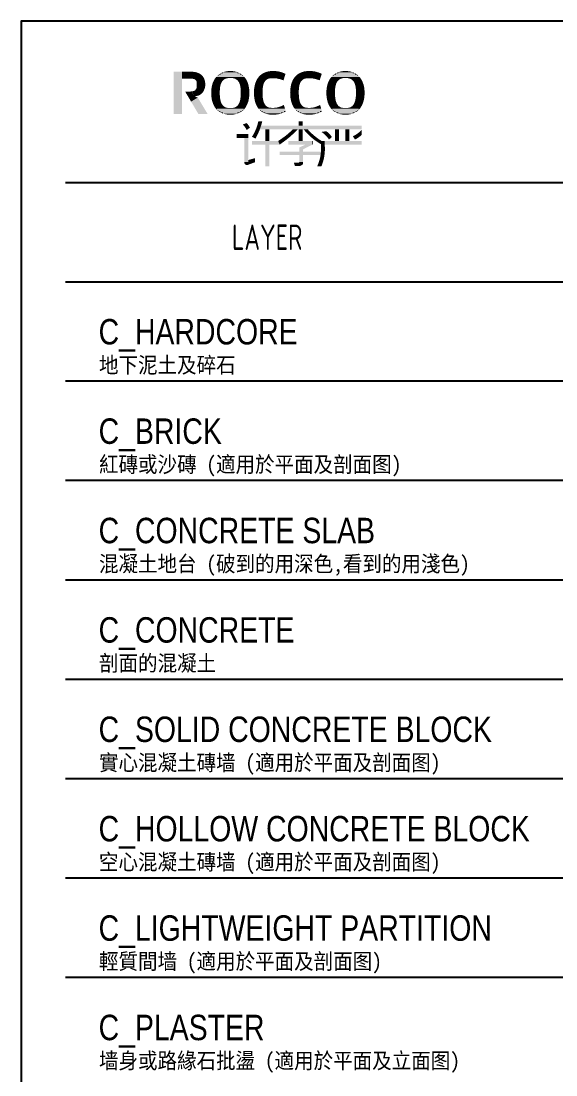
# Model space of a CAD drawing. Header units: millimetres. Extents: x 833576263 to 1668046980, y 817519639 to 1636103653.
# Drawn here: x 833753923 to 833762333, y 818028259 to 818044827 of the extents above; entities that cross this region are included whole.
import ezdxf

# ---------------------------------------------------------------- set-up
doc = ezdxf.new("R2010")
doc.units = ezdxf.units.MM
doc.header["$LTSCALE"] = 100
doc.header["$MEASUREMENT"] = 0
for name, color, linetype in [('C_DWG1002P00L0LGGBP$0$1', 7, 'Continuous'), ('C_DWG1002P00L0LGGBP$0$T-DESB', 4, 'Continuous'), ('C_DWG1002P00L0LGGBP$0$T-TITL', 7, 'Continuous'), ('X-REF', 7, 'Continuous')]:
    doc.layers.add(name, color=color, linetype=linetype)
for name, color, linetype, true_color in [('C_DWG1002P00L0LGGBP$0$C_BRICK', 20, 'Continuous', 0xff3f00), ('C_DWG1002P00L0LGGBP$0$C_CONCRETE', 7, 'Continuous', 0x96e6d2), ('C_DWG1002P00L0LGGBP$0$C_CONCRETE SLAB', 7, 'Continuous', 0xf0faf0), ('C_DWG1002P00L0LGGBP$0$C_HARDCORE', 7, 'Continuous', 0xe6d7b4), ('C_DWG1002P00L0LGGBP$0$C_HOLLOW CONCRETE BLOCK', 7, 'Continuous', 0xbf7fff), ('C_DWG1002P00L0LGGBP$0$C_LIGHTWEIGHT PARTITION', 7, 'Continuous', 0xffbf7f), ('C_DWG1002P00L0LGGBP$0$C_PLASTER', 7, 'Continuous', 0xe6e6be), ('C_DWG1002P00L0LGGBP$0$C_SOLID CONCRETE BLOCK', 7, 'Continuous', 0x7fdfff)]:
    doc.layers.add(name, color=color, linetype=linetype, true_color=true_color)
doc.styles.add('C_DWG1002P00L0LGGBP$0$ARCHITXT', font='ARCHITXT.SHX')
doc.styles.add('C_DWG1002P00L0LGGBP$0$ROMANS', font='arial.ttf', dxfattribs={"width": 0.8})
doc.styles.add('C_DWG1002P00L0LGGBP$0$Title_SimHei', font='', dxfattribs={"width": 0.9})
doc.styles.get('C_DWG1002P00L0LGGBP$0$Title_SimHei').set_extended_font_data('SimHei')

# ---------------------------------------------------------------- blocks, each defined once
blk = doc.blocks.new('C_DWG1002P00L0LGGBP$0$LSR-P-A4')
blk.add_lwpolyline([(0, 0), (210, 0), (210, 297), (0, 297)], close=True)
blk = doc.blocks.new('C_DWG1002P00L0LGGBP$0$A$C65415EF2')
at = {"layer": 'C_DWG1002P00L0LGGBP$0$T-TITL'}
for points in [[(-27.24, 19.81), (-27.24, 19.8), (-26.87, 19.92), (-26.87, 19.8)], [(-26.87, 19.92), (-26.87, 19.8), (-26.49, 19.98), (-26.49, 19.8)], [(-26.49, 19.98), (-26.49, 19.8), (-26.11, 20), (-26.11, 19.8)], [(-25.74, 19.98), (-25.74, 19.8), (-26.11, 20), (-26.11, 19.8)], [(-25.36, 19.92), (-25.36, 19.8), (-25.74, 19.98), (-25.74, 19.8)], [(-24.99, 19.81), (-24.99, 19.8), (-25.36, 19.92), (-25.36, 19.8)], [(-20.51, 19.83), (-20.2, 19.92), (-20.51, 19.05), (-20.2, 19.05)], [(-20.2, 19.92), (-19.89, 19.97), (-20.2, 19.05), (-19.89, 19.05)], [(-19.89, 19.97), (-19.57, 20), (-19.89, 19.05), (-19.57, 19.05)], [(-19.57, 20), (-19.26, 20), (-19.57, 19.05), (-19.26, 19.05)], [(-19.26, 20), (-18.95, 19.98), (-19.26, 19.05), (-18.95, 19.05)], [(-18.95, 19.98), (-18.63, 19.95), (-18.95, 19.05), (-18.63, 19.05)], [(-18.63, 19.95), (-18.32, 19.88), (-18.63, 19.05), (-18.32, 19.05)], [(-18.32, 18.72), (-18.15, 18.66), (-18.32, 19.88), (-18.01, 19.79)], [(-14.82, 19.83), (-14.51, 19.92), (-14.82, 19.05), (-14.51, 19.05)], [(-14.51, 19.92), (-14.19, 19.97), (-14.51, 19.05), (-14.19, 19.05)], [(-14.19, 19.97), (-13.88, 20), (-14.19, 19.05), (-13.88, 19.05)], [(-13.88, 20), (-13.57, 20), (-13.88, 19.05), (-13.57, 19.05)], [(-13.57, 20), (-13.25, 19.98), (-13.57, 19.05), (-13.25, 19.05)], [(-13.25, 19.98), (-12.94, 19.95), (-13.25, 19.05), (-12.94, 19.05)], [(-12.94, 19.95), (-12.63, 19.88), (-12.94, 19.05), (-12.63, 19.05)], [(-12.63, 18.72), (-12.46, 18.66), (-12.63, 19.88), (-12.31, 19.79)], [(-9.13, 19.81), (-9.13, 19.8), (-8.75, 19.92), (-8.75, 19.8)], [(-8.75, 19.92), (-8.75, 19.8), (-8.38, 19.98), (-8.38, 19.8)], [(-8.38, 19.98), (-8.38, 19.8), (-8, 20), (-8, 19.8)], [(-7.63, 19.98), (-7.63, 19.8), (-8, 20), (-8, 19.8)], [(-7.25, 19.92), (-7.25, 19.8), (-7.63, 19.98), (-7.63, 19.8)], [(-6.88, 19.81), (-6.88, 19.8), (-7.25, 19.92), (-7.25, 19.8)], [(-35, 13.26), (-35, 19.88), (-33.7, 13.26), (-33.7, 19.88)], [(-33.7, 19.88), (-33.7, 18.8), (-32.34, 19.88), (-32.34, 18.8)], [(-32.34, 19.88), (-32.08, 19.88), (-32.34, 19.51), (-32.08, 19.51)], [(-32.34, 19.51), (-32.34, 19.14), (-30.82, 19.51), (-30.82, 19.14)], [(-32.34, 19.14), (-32.34, 18.8), (-32.01, 19.14), (-32.01, 18.78)], [(-32.08, 19.88), (-32.01, 19.88), (-32.08, 19.51), (-32.01, 19.51)], [(-32.01, 19.88), (-32.01, 19.51), (-31.68, 19.84), (-31.68, 19.51)], [(-32.01, 18.78), (-32.01, 19.14), (-32, 18.78), (-32, 19.14)], [(-32, 19.14), (-32, 18.78), (-30.43, 19.14), (-30.43, 18.78)], [(-30.21, 18.78), (-30.21, 18.78), (-32, 18.78), (-31.68, 18.78)], [(-32, 18.78), (-31.68, 18.78), (-31.68, 18.69)], [(-31.68, 19.84), (-31.68, 19.51), (-31.35, 19.76), (-31.35, 19.51)], [(-31.68, 18.78), (-31.68, 18.69), (-30.21, 18.78), (-30.18, 18.69)], [(-31.68, 18.69), (-31.35, 18.69), (-31.43, 18.41), (-31.35, 18.41)], [(-31.43, 18.41), (-31.38, 18.04), (-30.1, 18.41), (-30.05, 18.04)], [(-31.35, 19.76), (-31.35, 19.51), (-31.01, 19.62), (-31.01, 19.51)], [(-31.35, 18.69), (-31.35, 18.41), (-30.18, 18.69), (-30.1, 18.41)], [(-31.01, 19.62), (-31.01, 19.51), (-30.82, 19.51)], [(-30.82, 19.51), (-30.68, 19.41), (-30.82, 19.14), (-30.68, 19.14)], [(-30.68, 19.41), (-30.68, 19.14), (-30.43, 19.14)], [(-30.43, 19.14), (-30.35, 19.04), (-30.43, 18.78), (-30.35, 18.78)], [(-30.35, 19.04), (-30.35, 18.78), (-30.21, 18.78)], [(-28.81, 18.28), (-28.88, 18.09), (-27.45, 18.28), (-27.54, 18.09)], [(-28.72, 18.47), (-28.81, 18.28), (-27.3, 18.47), (-27.45, 18.28)], [(-28.62, 18.66), (-28.72, 18.47), (-27.09, 18.66), (-27.3, 18.47)], [(-28.49, 18.86), (-28.62, 18.66), (-27.09, 18.86), (-27.09, 18.66)], [(-28.37, 19.01), (-28.49, 18.86), (-28.37, 18.86)], [(-28.37, 19.01), (-28.35, 19.04), (-28.37, 18.86), (-28.35, 18.86)], [(-28.16, 19.24), (-28.35, 19.04), (-24.06, 19.24), (-23.88, 19.04)], [(-28.35, 19.04), (-28.35, 18.86), (-26.62, 19.04), (-26.62, 18.86)], [(-28.16, 19.24), (-27.99, 19.39), (-27.99, 19.24)], [(-27.99, 19.39), (-27.95, 19.42), (-27.99, 19.24), (-27.95, 19.24)], [(-27.65, 19.62), (-27.62, 19.62), (-27.95, 19.42), (-27.62, 19.42)], [(-27.95, 19.42), (-27.95, 19.24), (-24.28, 19.42), (-24.28, 19.24)], [(-27.65, 19.62), (-27.62, 19.64), (-27.62, 19.62)], [(-27.62, 19.64), (-27.62, 19.62), (-27.26, 19.8), (-27.26, 19.62)], [(-27.62, 19.62), (-27.62, 19.42), (-24.61, 19.62), (-24.61, 19.42)], [(-27.26, 19.8), (-27.24, 19.81), (-27.26, 19.62), (-27.24, 19.62)], [(-27.24, 19.8), (-27.24, 19.62), (-24.99, 19.8), (-24.99, 19.62)], [(-27.09, 18.86), (-26.87, 18.86), (-27.09, 18.66), (-26.87, 18.78)], [(-26.87, 18.86), (-26.87, 18.78), (-26.62, 18.86)], [(-26.62, 19.04), (-26.49, 19.04), (-26.62, 18.86), (-26.49, 18.88)], [(-26.49, 19.04), (-26.49, 18.88), (-26.11, 19.04), (-26.11, 18.9)], [(-25.74, 19.04), (-25.74, 18.88), (-26.11, 19.04), (-26.11, 18.9)], [(-25.61, 19.04), (-25.74, 19.04), (-25.61, 18.86), (-25.74, 18.88)], [(-23.88, 19.04), (-23.88, 18.86), (-25.61, 19.04), (-25.61, 18.86)], [(-25.36, 18.86), (-25.36, 18.78), (-25.61, 18.86)], [(-25.14, 18.86), (-25.36, 18.86), (-25.14, 18.66), (-25.36, 18.78)], [(-23.74, 18.86), (-23.61, 18.66), (-25.14, 18.86), (-25.14, 18.66)], [(-23.61, 18.66), (-23.51, 18.47), (-25.14, 18.66), (-24.93, 18.47)], [(-24.97, 19.8), (-24.99, 19.81), (-24.97, 19.62), (-24.99, 19.62)], [(-24.61, 19.64), (-24.61, 19.62), (-24.97, 19.8), (-24.97, 19.62)], [(-23.51, 18.47), (-23.42, 18.28), (-24.93, 18.47), (-24.78, 18.28)], [(-23.42, 18.28), (-23.35, 18.09), (-24.78, 18.28), (-24.69, 18.09)], [(-24.58, 19.62), (-24.61, 19.64), (-24.61, 19.62)], [(-24.58, 19.62), (-24.61, 19.62), (-24.28, 19.42), (-24.61, 19.42)], [(-24.24, 19.39), (-24.28, 19.42), (-24.24, 19.24), (-24.28, 19.24)], [(-24.07, 19.24), (-24.24, 19.39), (-24.24, 19.24)], [(-23.86, 19.01), (-23.88, 19.04), (-23.86, 18.86), (-23.88, 18.86)], [(-23.86, 19.01), (-23.74, 18.86), (-23.86, 18.86)], [(-20.82, 18.09), (-20.73, 18.28), (-22.17, 18.09), (-22.1, 18.28)], [(-22.1, 18.28), (-22.02, 18.47), (-20.73, 18.28), (-20.59, 18.47)], [(-22.02, 18.47), (-21.92, 18.66), (-20.59, 18.47), (-20.59, 18.66)], [(-21.92, 18.66), (-21.81, 18.86), (-21.76, 18.66), (-21.76, 18.92)], [(-21.76, 18.86), (-21.76, 18.92), (-21.66, 18.86), (-21.66, 19.05)], [(-20.37, 18.66), (-21.76, 18.66), (-20.37, 18.86), (-21.76, 18.86)], [(-21.66, 19.05), (-21.49, 19.24), (-20.82, 19.05), (-20.82, 19.24)], [(-21.66, 19.05), (-21.66, 18.86), (-19.81, 19.05), (-19.81, 18.86)], [(-21.49, 19.24), (-21.27, 19.43), (-20.82, 19.24), (-20.82, 19.43)], [(-21.27, 19.43), (-21.14, 19.53), (-21.14, 19.43)], [(-21.14, 19.53), (-21.14, 19.43), (-20.99, 19.62), (-20.99, 19.43)], [(-20.99, 19.62), (-20.82, 19.71), (-20.99, 19.43), (-20.82, 19.43)], [(-20.82, 19.71), (-20.51, 19.83), (-20.82, 19.05), (-20.51, 19.05)], [(-20.59, 18.66), (-20.59, 18.47), (-20.37, 18.66)], [(-20.37, 18.86), (-20.37, 18.66), (-20.2, 18.86), (-20.2, 18.76)], [(-20.2, 18.86), (-20.2, 18.76), (-19.89, 18.86), (-19.89, 18.84)], [(-19.89, 18.86), (-19.89, 18.84), (-19.81, 18.86)], [(-19.81, 19.05), (-19.81, 18.86), (-19.57, 19.05), (-19.57, 18.87)], [(-19.57, 19.05), (-19.57, 18.87), (-19.26, 19.05), (-19.26, 18.87)], [(-19.26, 19.05), (-19.26, 18.87), (-18.95, 19.05), (-18.95, 18.85)], [(-18.95, 19.05), (-18.95, 18.85), (-18.63, 19.05), (-18.63, 18.79)], [(-18.63, 19.05), (-18.63, 18.79), (-18.32, 19.05), (-18.32, 18.72)], [(-18.01, 19.79), (-17.69, 19.67), (-18.15, 18.66), (-18.01, 18.62)], [(-18.01, 18.62), (-17.69, 19.67), (-17.75, 18.54), (-17.69, 18.71)], [(-17.44, 19.54), (-17.69, 18.71), (-17.69, 19.67)], [(-15.13, 18.09), (-15.04, 18.28), (-16.48, 18.09), (-16.41, 18.28)], [(-16.41, 18.28), (-16.33, 18.47), (-15.04, 18.28), (-14.9, 18.47)], [(-16.33, 18.47), (-16.23, 18.66), (-14.9, 18.47), (-14.9, 18.66)], [(-16.23, 18.66), (-16.11, 18.86), (-16.07, 18.66), (-16.07, 18.92)], [(-16.07, 18.86), (-16.07, 18.92), (-15.97, 18.86), (-15.97, 19.05)], [(-14.68, 18.66), (-16.07, 18.66), (-14.68, 18.86), (-16.07, 18.86)], [(-15.97, 19.05), (-15.8, 19.24), (-15.13, 19.05), (-15.13, 19.24)], [(-15.97, 19.05), (-15.97, 18.86), (-14.12, 19.05), (-14.12, 18.86)], [(-15.8, 19.24), (-15.58, 19.43), (-15.13, 19.24), (-15.13, 19.43)], [(-15.58, 19.43), (-15.44, 19.53), (-15.44, 19.43)], [(-15.44, 19.53), (-15.44, 19.43), (-15.3, 19.62), (-15.3, 19.43)], [(-15.3, 19.62), (-15.13, 19.71), (-15.3, 19.43), (-15.13, 19.43)], [(-15.13, 19.71), (-14.82, 19.83), (-15.13, 19.05), (-14.82, 19.05)], [(-14.9, 18.66), (-14.9, 18.47), (-14.68, 18.66)], [(-14.68, 18.86), (-14.68, 18.66), (-14.51, 18.86), (-14.51, 18.76)], [(-14.51, 18.86), (-14.51, 18.76), (-14.19, 18.86), (-14.19, 18.84)], [(-14.19, 18.86), (-14.19, 18.84), (-14.12, 18.86)], [(-14.12, 19.05), (-14.12, 18.86), (-13.88, 19.05), (-13.88, 18.87)], [(-13.88, 19.05), (-13.88, 18.87), (-13.57, 19.05), (-13.57, 18.87)], [(-13.57, 19.05), (-13.57, 18.87), (-13.25, 19.05), (-13.25, 18.85)], [(-13.25, 19.05), (-13.25, 18.85), (-12.94, 19.05), (-12.94, 18.79)], [(-12.94, 19.05), (-12.94, 18.79), (-12.63, 19.05), (-12.63, 18.72)], [(-12.31, 19.79), (-12, 19.67), (-12.46, 18.66), (-12.31, 18.62)], [(-12.31, 18.62), (-12, 19.67), (-12.05, 18.54), (-12, 18.71)], [(-11.74, 19.54), (-12, 18.71), (-12, 19.67)], [(-10.69, 18.28), (-10.77, 18.09), (-9.34, 18.28), (-9.43, 18.09)], [(-10.6, 18.47), (-10.69, 18.28), (-9.19, 18.47), (-9.34, 18.28)], [(-10.5, 18.66), (-10.6, 18.47), (-8.98, 18.66), (-9.19, 18.47)], [(-10.37, 18.86), (-10.5, 18.66), (-8.98, 18.86), (-8.98, 18.66)], [(-10.25, 19.01), (-10.37, 18.86), (-10.25, 18.86)], [(-10.25, 19.01), (-10.23, 19.04), (-10.25, 18.86), (-10.23, 18.86)], [(-10.05, 19.24), (-10.23, 19.04), (-5.95, 19.24), (-5.76, 19.04)], [(-10.23, 19.04), (-10.23, 18.86), (-8.5, 19.04), (-8.5, 18.86)], [(-10.05, 19.24), (-9.88, 19.39), (-9.88, 19.24)], [(-9.88, 19.39), (-9.83, 19.42), (-9.88, 19.24), (-9.83, 19.24)], [(-9.54, 19.62), (-9.5, 19.62), (-9.83, 19.42), (-9.5, 19.42)], [(-9.83, 19.42), (-9.83, 19.24), (-6.17, 19.42), (-6.17, 19.24)], [(-9.54, 19.62), (-9.5, 19.64), (-9.5, 19.62)], [(-9.5, 19.64), (-9.5, 19.62), (-9.15, 19.8), (-9.15, 19.62)], [(-9.5, 19.62), (-9.5, 19.42), (-6.5, 19.62), (-6.5, 19.42)], [(-9.15, 19.8), (-9.13, 19.81), (-9.15, 19.62), (-9.13, 19.62)], [(-9.13, 19.8), (-9.13, 19.62), (-6.88, 19.8), (-6.88, 19.62)], [(-8.98, 18.86), (-8.75, 18.86), (-8.98, 18.66), (-8.75, 18.78)], [(-8.75, 18.86), (-8.75, 18.78), (-8.5, 18.86)], [(-8.5, 19.04), (-8.38, 19.04), (-8.5, 18.86), (-8.38, 18.88)], [(-8.38, 19.04), (-8.38, 18.88), (-8, 19.04), (-8, 18.9)], [(-7.63, 19.04), (-7.63, 18.88), (-8, 19.04), (-8, 18.9)], [(-7.5, 19.04), (-7.63, 19.04), (-7.5, 18.86), (-7.63, 18.88)], [(-5.77, 19.04), (-5.77, 18.86), (-7.5, 19.04), (-7.5, 18.86)], [(-7.25, 18.86), (-7.25, 18.78), (-7.5, 18.86)], [(-7.03, 18.86), (-7.25, 18.86), (-7.03, 18.66), (-7.25, 18.78)], [(-5.63, 18.86), (-5.5, 18.66), (-7.03, 18.86), (-7.03, 18.66)], [(-5.5, 18.66), (-5.4, 18.47), (-7.03, 18.66), (-6.81, 18.47)], [(-6.86, 19.8), (-6.88, 19.81), (-6.86, 19.62), (-6.88, 19.62)], [(-6.5, 19.64), (-6.5, 19.62), (-6.86, 19.8), (-6.86, 19.62)], [(-5.4, 18.47), (-5.31, 18.28), (-6.81, 18.47), (-6.67, 18.28)], [(-5.31, 18.28), (-5.24, 18.09), (-6.67, 18.28), (-6.57, 18.09)], [(-6.46, 19.62), (-6.5, 19.64), (-6.5, 19.62)], [(-6.46, 19.62), (-6.5, 19.62), (-6.17, 19.42), (-6.5, 19.42)], [(-6.13, 19.39), (-6.17, 19.42), (-6.13, 19.24), (-6.17, 19.24)], [(-5.96, 19.24), (-6.13, 19.39), (-6.13, 19.24)], [(-5.75, 19.01), (-5.77, 19.04), (-5.75, 18.86), (-5.77, 18.86)], [(-5.75, 19.01), (-5.63, 18.86), (-5.75, 18.86)], [(-33.03, 16.46), (-33.18, 16.73), (-31.74, 16.02), (-32.26, 16.78)], [(-32.26, 16.78), (-32.01, 16.81), (-32.11, 16.57), (-32.01, 16.57)], [(-31.74, 16.02), (-31.68, 16.02), (-32.11, 16.57), (-31.68, 16.57)], [(-32.01, 16.81), (-31.68, 16.92), (-32.01, 16.57), (-31.68, 16.57)], [(-31.68, 16.92), (-31.66, 16.94), (-31.68, 16.57), (-31.66, 16.57)], [(-31.68, 16.02), (-31.35, 16.07), (-31.68, 16.57), (-31.35, 16.57)], [(-31.42, 17.31), (-31.66, 16.94), (-30.12, 17.31), (-30.26, 16.94)], [(-31.66, 16.94), (-31.66, 16.57), (-30.5, 16.94), (-30.5, 16.57)], [(-31.38, 17.67), (-31.42, 17.31), (-30.05, 17.67), (-30.12, 17.31)], [(-31.38, 18.04), (-31.38, 17.67), (-30.05, 18.04), (-30.05, 17.67)], [(-31.35, 16.07), (-31.01, 16.18), (-31.35, 16.57), (-31.01, 16.57)], [(-31.01, 16.18), (-30.97, 16.2), (-31.01, 16.57), (-30.97, 16.57)], [(-30.97, 16.2), (-30.97, 16.57), (-30.68, 16.39), (-30.68, 16.57)], [(-30.68, 16.39), (-30.5, 16.57), (-30.68, 16.57)], [(-30.35, 16.77), (-30.35, 16.94), (-30.5, 16.57), (-30.5, 16.94)], [(-30.35, 16.94), (-30.26, 16.94), (-30.35, 16.77)], [(-29.11, 16.75), (-29.12, 16.56), (-27.76, 16.75), (-27.76, 16.56)], [(-29.1, 16.95), (-29.11, 16.75), (-27.76, 16.95), (-27.76, 16.75)], [(-29.09, 17.13), (-29.1, 16.95), (-27.75, 17.13), (-27.76, 16.95)], [(-29.06, 17.33), (-29.09, 17.13), (-27.73, 17.33), (-27.75, 17.13)], [(-29.03, 17.51), (-29.06, 17.33), (-27.71, 17.51), (-27.73, 17.33)], [(-28.99, 17.71), (-29.03, 17.51), (-27.67, 17.71), (-27.71, 17.51)], [(-28.94, 17.89), (-28.99, 17.71), (-27.62, 17.89), (-27.67, 17.71)], [(-28.88, 18.09), (-28.94, 17.89), (-27.54, 18.09), (-27.62, 17.89)], [(-23.35, 18.09), (-23.29, 17.89), (-24.69, 18.09), (-24.61, 17.89)], [(-23.29, 17.89), (-23.24, 17.71), (-24.61, 17.89), (-24.56, 17.71)], [(-23.24, 17.71), (-23.2, 17.51), (-24.56, 17.71), (-24.52, 17.51)], [(-23.2, 17.51), (-23.16, 17.33), (-24.52, 17.51), (-24.5, 17.33)], [(-23.16, 17.33), (-23.14, 17.13), (-24.5, 17.33), (-24.48, 17.13)], [(-23.14, 17.13), (-23.12, 16.95), (-24.48, 17.13), (-24.47, 16.95)], [(-23.12, 16.95), (-23.12, 16.75), (-24.47, 16.95), (-24.47, 16.75)], [(-23.12, 16.75), (-23.11, 16.56), (-24.47, 16.75), (-24.47, 16.56)], [(-22.38, 16.95), (-22.39, 16.76), (-21.03, 16.95), (-21.04, 16.76)], [(-22.39, 16.76), (-22.39, 16.56), (-21.04, 16.76), (-21.04, 16.56)], [(-22.37, 17.14), (-22.38, 16.95), (-21.02, 17.14), (-21.03, 16.95)], [(-22.34, 17.33), (-22.37, 17.14), (-21, 17.33), (-21.02, 17.14)], [(-22.31, 17.52), (-22.34, 17.33), (-20.98, 17.52), (-21, 17.33)], [(-22.28, 17.71), (-22.31, 17.52), (-20.94, 17.71), (-20.98, 17.52)], [(-22.23, 17.9), (-22.28, 17.71), (-20.89, 17.9), (-20.94, 17.71)], [(-22.17, 18.09), (-22.23, 17.9), (-20.82, 18.09), (-20.89, 17.9)], [(-16.69, 16.76), (-16.7, 16.56), (-15.34, 16.76), (-15.34, 16.56)], [(-16.67, 17.14), (-16.69, 16.95), (-15.33, 17.14), (-15.34, 16.95)], [(-16.69, 16.95), (-16.69, 16.76), (-15.34, 16.95), (-15.34, 16.76)], [(-16.65, 17.33), (-16.67, 17.14), (-15.31, 17.33), (-15.33, 17.14)], [(-16.62, 17.52), (-16.65, 17.33), (-15.29, 17.52), (-15.31, 17.33)], [(-16.58, 17.71), (-16.62, 17.52), (-15.25, 17.71), (-15.29, 17.52)], [(-16.54, 17.9), (-16.58, 17.71), (-15.2, 17.9), (-15.25, 17.71)], [(-16.48, 18.09), (-16.54, 17.9), (-15.13, 18.09), (-15.2, 17.9)], [(-10.99, 16.95), (-11, 16.75), (-9.65, 16.95), (-9.65, 16.75)], [(-11, 16.75), (-11, 16.56), (-9.65, 16.75), (-9.65, 16.56)], [(-10.98, 17.13), (-10.99, 16.95), (-9.64, 17.13), (-9.65, 16.95)], [(-10.95, 17.33), (-10.98, 17.13), (-9.62, 17.33), (-9.64, 17.13)], [(-10.92, 17.51), (-10.95, 17.33), (-9.59, 17.51), (-9.62, 17.33)], [(-10.88, 17.71), (-10.92, 17.51), (-9.55, 17.71), (-9.59, 17.51)], [(-10.83, 17.89), (-10.88, 17.71), (-9.5, 17.89), (-9.55, 17.71)], [(-10.77, 18.09), (-10.83, 17.89), (-9.43, 18.09), (-9.5, 17.89)], [(-5.24, 18.09), (-5.17, 17.89), (-6.57, 18.09), (-6.5, 17.89)], [(-5.17, 17.89), (-5.12, 17.71), (-6.5, 17.89), (-6.45, 17.71)], [(-5.12, 17.71), (-5.08, 17.51), (-6.45, 17.71), (-6.41, 17.51)], [(-5.08, 17.51), (-5.05, 17.33), (-6.41, 17.51), (-6.38, 17.33)], [(-5.05, 17.33), (-5.03, 17.13), (-6.38, 17.33), (-6.37, 17.13)], [(-5.03, 17.13), (-5.01, 16.95), (-6.37, 17.13), (-6.36, 16.95)], [(-5.01, 16.95), (-5, 16.75), (-6.36, 16.95), (-6.35, 16.75)], [(-5, 16.75), (-5, 16.56), (-6.35, 16.75), (-6.35, 16.56)], [(-31.23, 15.82), (-32.28, 15.19), (-31.74, 16.02), (-33.03, 16.46)], [(-31.14, 13.26), (-29.69, 13.26), (-32.28, 15.19), (-31.23, 15.82)], [(-29.12, 16.56), (-29.11, 16.37), (-27.76, 16.56), (-27.76, 16.37)], [(-29.11, 16.37), (-29.1, 16.18), (-27.76, 16.37), (-27.76, 16.18)], [(-29.1, 16.18), (-27.76, 16.18), (-29.09, 15.98), (-27.74, 15.98)], [(-29.09, 15.98), (-29.06, 15.8), (-27.74, 15.98), (-27.72, 15.8)], [(-29.06, 15.8), (-27.72, 15.8), (-29.03, 15.6), (-27.7, 15.6)], [(-29.03, 15.6), (-27.7, 15.6), (-29, 15.42), (-27.66, 15.42)], [(-29, 15.42), (-27.66, 15.42), (-28.95, 15.22), (-27.61, 15.22)], [(-28.95, 15.22), (-27.61, 15.22), (-28.89, 15.04), (-27.55, 15.04)], [(-28.89, 15.04), (-27.55, 15.04), (-28.82, 14.84), (-27.46, 14.84)], [(-23.34, 15.04), (-24.68, 15.04), (-23.41, 14.84), (-24.77, 14.84)], [(-23.28, 15.22), (-24.62, 15.22), (-23.34, 15.04), (-24.68, 15.04)], [(-23.23, 15.42), (-24.57, 15.42), (-23.28, 15.22), (-24.62, 15.22)], [(-23.2, 15.6), (-24.53, 15.6), (-23.23, 15.42), (-24.57, 15.42)], [(-23.17, 15.8), (-24.51, 15.8), (-23.2, 15.6), (-24.53, 15.6)], [(-23.14, 15.98), (-23.17, 15.8), (-24.49, 15.98), (-24.51, 15.8)], [(-23.13, 16.18), (-24.47, 16.18), (-23.14, 15.98), (-24.49, 15.98)], [(-23.11, 16.56), (-23.12, 16.37), (-24.47, 16.56), (-24.47, 16.37)], [(-23.12, 16.37), (-23.13, 16.18), (-24.47, 16.37), (-24.47, 16.18)], [(-22.39, 16.56), (-22.39, 16.37), (-21.04, 16.56), (-21.03, 16.37)], [(-22.39, 16.37), (-22.38, 16.18), (-21.03, 16.37), (-21.03, 16.18)], [(-22.38, 16.18), (-22.36, 15.99), (-21.03, 16.18), (-21.02, 15.99)], [(-22.36, 15.99), (-22.34, 15.8), (-21.02, 15.99), (-21, 15.8)], [(-22.34, 15.8), (-22.31, 15.61), (-21, 15.8), (-20.97, 15.61)], [(-22.31, 15.61), (-22.28, 15.42), (-20.97, 15.61), (-20.93, 15.42)], [(-22.28, 15.42), (-22.23, 15.23), (-20.93, 15.42), (-20.89, 15.23)], [(-22.23, 15.23), (-22.18, 15.04), (-20.89, 15.23), (-20.82, 15.04)], [(-22.18, 15.04), (-22.11, 14.85), (-20.82, 15.04), (-20.73, 14.85)], [(-16.7, 16.56), (-16.69, 16.37), (-15.34, 16.56), (-15.34, 16.37)], [(-16.69, 16.37), (-16.68, 16.18), (-15.34, 16.37), (-15.33, 16.18)], [(-16.68, 16.18), (-16.67, 15.99), (-15.33, 16.18), (-15.32, 15.99)], [(-16.67, 15.99), (-16.65, 15.8), (-15.32, 15.99), (-15.3, 15.8)], [(-16.65, 15.8), (-16.62, 15.61), (-15.3, 15.8), (-15.28, 15.61)], [(-16.62, 15.61), (-16.58, 15.42), (-15.28, 15.61), (-15.24, 15.42)], [(-16.58, 15.42), (-16.54, 15.23), (-15.24, 15.42), (-15.19, 15.23)], [(-16.54, 15.23), (-16.48, 15.04), (-15.19, 15.23), (-15.13, 15.04)], [(-16.48, 15.04), (-16.42, 14.85), (-15.13, 15.04), (-15.04, 14.85)], [(-11, 16.56), (-11, 16.37), (-9.65, 16.56), (-9.65, 16.37)], [(-11, 16.37), (-10.99, 16.18), (-9.65, 16.37), (-9.64, 16.18)], [(-10.99, 16.18), (-9.64, 16.18), (-10.97, 15.98), (-9.63, 15.98)], [(-10.97, 15.98), (-10.95, 15.8), (-9.63, 15.98), (-9.61, 15.8)], [(-10.95, 15.8), (-9.61, 15.8), (-10.92, 15.6), (-9.58, 15.6)], [(-10.92, 15.6), (-9.58, 15.6), (-10.88, 15.42), (-9.55, 15.42)], [(-10.88, 15.42), (-9.55, 15.42), (-10.83, 15.22), (-9.5, 15.22)], [(-10.83, 15.22), (-9.5, 15.22), (-10.78, 15.04), (-9.43, 15.04)], [(-10.78, 15.04), (-9.43, 15.04), (-10.7, 14.84), (-9.34, 14.84)], [(-5.23, 15.04), (-6.57, 15.04), (-5.3, 14.84), (-6.66, 14.84)], [(-5.17, 15.22), (-6.51, 15.22), (-5.23, 15.04), (-6.57, 15.04)], [(-5.12, 15.42), (-6.46, 15.42), (-5.17, 15.22), (-6.51, 15.22)], [(-5.08, 15.6), (-6.42, 15.6), (-5.12, 15.42), (-6.46, 15.42)], [(-5.05, 15.8), (-6.39, 15.8), (-5.08, 15.6), (-6.42, 15.6)], [(-5.03, 15.98), (-5.05, 15.8), (-6.37, 15.98), (-6.39, 15.8)], [(-5.01, 16.18), (-6.36, 16.18), (-5.03, 15.98), (-6.37, 15.98)], [(-5, 16.37), (-5.01, 16.18), (-6.35, 16.37), (-6.36, 16.18)], [(-5, 16.56), (-5, 16.37), (-6.35, 16.56), (-6.35, 16.37)], [(-28.82, 14.84), (-28.74, 14.84), (-28.74, 14.67)], [(-28.74, 14.84), (-28.73, 14.84), (-28.74, 14.67), (-28.73, 14.66)], [(-28.73, 14.84), (-28.73, 14.66), (-27.46, 14.84), (-27.34, 14.66)], [(-28.73, 14.66), (-28.63, 14.46), (-27.34, 14.66), (-27.34, 14.46)], [(-28.63, 14.46), (-28.52, 14.27), (-27.15, 14.46), (-27.15, 14.27)], [(-28.37, 14.08), (-28.37, 14.08), (-28.52, 14.27), (-28.37, 14.27)], [(-28.37, 14.27), (-28.37, 14.08), (-26.84, 14.27), (-26.84, 14.08)], [(-28.37, 14.08), (-28.37, 14.07), (-28.2, 14.08), (-28.2, 13.89)], [(-28.2, 14.08), (-28.2, 13.89), (-24.03, 14.08), (-24.03, 13.89)], [(-28.2, 13.89), (-27.99, 13.89), (-27.99, 13.71)], [(-27.97, 13.69), (-27.97, 13.89), (-27.99, 13.71), (-27.99, 13.89)], [(-27.97, 13.89), (-27.97, 13.69), (-24.26, 13.89), (-24.26, 13.69)], [(-27.7, 13.51), (-27.7, 13.69), (-27.97, 13.69)], [(-27.7, 13.69), (-27.7, 13.51), (-24.53, 13.69), (-24.53, 13.51)], [(-27.7, 13.51), (-27.62, 13.51), (-27.62, 13.47)], [(-27.62, 13.51), (-27.62, 13.47), (-27.27, 13.51), (-27.27, 13.31)], [(-27.34, 14.66), (-27.24, 14.54), (-27.34, 14.46), (-27.24, 14.46)], [(-27.27, 13.31), (-27.24, 13.3), (-27.27, 13.51), (-27.24, 13.51)], [(-27.24, 14.54), (-27.24, 14.46), (-27.15, 14.46)], [(-27.24, 13.51), (-27.24, 13.31), (-24.99, 13.51), (-24.99, 13.31)], [(-27.24, 13.31), (-27.24, 13.3), (-26.87, 13.31), (-26.87, 13.2)], [(-27.15, 14.46), (-27.15, 14.27), (-26.87, 14.28), (-26.84, 14.27)], [(-26.87, 13.31), (-26.87, 13.2), (-26.49, 13.31), (-26.49, 13.14)], [(-26.84, 14.27), (-26.84, 14.08), (-26.49, 14.19), (-26.49, 14.08)], [(-26.49, 14.19), (-26.11, 14.17), (-26.49, 14.08), (-26.11, 14.08)], [(-26.49, 13.31), (-26.11, 13.31), (-26.49, 13.14), (-26.11, 13.13)], [(-25.74, 13.31), (-26.11, 13.31), (-25.74, 13.14), (-26.12, 13.13)], [(-25.74, 14.19), (-26.11, 14.17), (-25.74, 14.08), (-26.11, 14.08)], [(-25.39, 14.27), (-25.39, 14.08), (-25.74, 14.19), (-25.74, 14.08)], [(-25.36, 13.31), (-25.36, 13.2), (-25.74, 13.31), (-25.74, 13.14)], [(-25.08, 14.46), (-25.08, 14.27), (-25.36, 14.28), (-25.39, 14.27)], [(-23.86, 14.27), (-23.86, 14.08), (-25.39, 14.27), (-25.39, 14.08)], [(-24.99, 13.31), (-24.99, 13.3), (-25.36, 13.31), (-25.36, 13.2)], [(-24.99, 14.54), (-24.99, 14.46), (-25.08, 14.46)], [(-23.6, 14.46), (-23.71, 14.27), (-25.08, 14.46), (-25.08, 14.27)], [(-24.89, 14.66), (-24.99, 14.54), (-24.89, 14.46), (-24.99, 14.46)], [(-24.96, 13.31), (-24.99, 13.3), (-24.96, 13.51), (-24.99, 13.51)], [(-24.61, 13.51), (-24.61, 13.47), (-24.96, 13.51), (-24.96, 13.31)], [(-23.5, 14.84), (-23.5, 14.66), (-24.77, 14.84), (-24.89, 14.66)], [(-23.5, 14.66), (-23.6, 14.46), (-24.89, 14.66), (-24.89, 14.46)], [(-24.53, 13.51), (-24.61, 13.51), (-24.61, 13.47)], [(-24.53, 13.51), (-24.53, 13.69), (-24.26, 13.69)], [(-24.26, 13.69), (-24.26, 13.89), (-24.24, 13.71), (-24.24, 13.89)], [(-24.03, 13.89), (-24.24, 13.89), (-24.24, 13.71)], [(-23.86, 14.08), (-23.86, 14.07), (-24.03, 14.08), (-24.03, 13.89)], [(-23.86, 14.08), (-23.86, 14.08), (-23.71, 14.27), (-23.86, 14.27)], [(-23.49, 14.84), (-23.5, 14.84), (-23.49, 14.67), (-23.5, 14.66)], [(-23.41, 14.84), (-23.49, 14.84), (-23.49, 14.67)], [(-22.11, 14.85), (-22.08, 14.85), (-22.08, 14.76)], [(-22.08, 14.76), (-22.08, 14.85), (-22.03, 14.66), (-22.03, 14.85)], [(-22.03, 14.66), (-22.03, 14.85), (-20.73, 14.66), (-20.73, 14.85)], [(-22.03, 14.66), (-20.61, 14.66), (-21.93, 14.46), (-20.61, 14.46)], [(-21.93, 14.46), (-20.43, 14.46), (-21.82, 14.27), (-20.43, 14.27)], [(-21.82, 14.27), (-21.76, 14.27), (-21.76, 14.19)], [(-21.76, 14.19), (-21.76, 14.27), (-21.68, 14.08), (-21.68, 14.27)], [(-21.68, 14.27), (-21.68, 14.08), (-20.06, 14.27), (-20.06, 14.08)], [(-21.68, 14.08), (-21.51, 13.89), (-17.52, 14.08), (-17.45, 13.89)], [(-21.51, 13.89), (-21.45, 13.89), (-21.45, 13.83)], [(-21.45, 13.83), (-21.45, 13.89), (-21.3, 13.7), (-21.3, 13.89)], [(-21.3, 13.89), (-21.3, 13.7), (-17.45, 13.89), (-17.39, 13.7)], [(-21.3, 13.7), (-21.14, 13.7), (-21.14, 13.58)], [(-21.14, 13.58), (-21.14, 13.7), (-21.02, 13.51), (-21.02, 13.7)], [(-21.02, 13.7), (-21.02, 13.51), (-17.69, 13.7), (-17.69, 13.51)], [(-21.02, 13.51), (-20.82, 13.51), (-20.82, 13.41)], [(-20.82, 13.51), (-20.82, 13.41), (-20.61, 13.51), (-20.61, 13.32)], [(-20.73, 14.66), (-20.73, 14.85), (-20.61, 14.66)], [(-20.61, 14.46), (-20.61, 14.66), (-20.51, 14.46), (-20.51, 14.54)], [(-20.61, 13.51), (-20.61, 13.32), (-18.12, 13.51), (-18.12, 13.32)], [(-20.61, 13.32), (-20.51, 13.32), (-20.51, 13.28)], [(-20.51, 14.46), (-20.51, 14.54), (-20.43, 14.46)], [(-20.51, 13.28), (-20.51, 13.32), (-20.2, 13.2), (-20.2, 13.32)], [(-20.43, 14.46), (-20.43, 14.27), (-20.2, 14.32), (-20.2, 14.27)], [(-20.2, 14.32), (-20.2, 14.27), (-20.06, 14.27)], [(-20.2, 13.2), (-20.2, 13.32), (-19.89, 13.15), (-19.89, 13.32)], [(-20.06, 14.27), (-19.89, 14.23), (-20.06, 14.08), (-19.89, 14.08)], [(-19.89, 14.23), (-19.89, 14.08), (-19.57, 14.2), (-19.57, 14.08)], [(-19.89, 13.15), (-19.89, 13.32), (-19.57, 13.13), (-19.57, 13.32)], [(-19.57, 14.2), (-19.57, 14.08), (-19.26, 14.2), (-19.26, 14.08)], [(-19.57, 13.13), (-19.57, 13.32), (-19.26, 13.13), (-19.26, 13.32)], [(-19.26, 14.2), (-19.26, 14.08), (-18.95, 14.23), (-18.95, 14.08)], [(-19.26, 13.13), (-19.26, 13.32), (-18.95, 13.15), (-18.95, 13.32)], [(-18.95, 14.23), (-18.95, 14.08), (-18.7, 14.27), (-18.7, 14.08)], [(-18.95, 13.15), (-18.95, 13.32), (-18.63, 13.19), (-18.63, 13.32)], [(-18.7, 14.27), (-18.7, 14.08), (-18.63, 14.29), (-18.63, 14.08)], [(-18.63, 14.29), (-18.63, 14.08), (-18.32, 14.39), (-18.32, 14.08)], [(-18.63, 13.19), (-18.63, 13.32), (-18.32, 13.26), (-18.32, 13.32)], [(-18.32, 14.39), (-18.32, 14.08), (-18.01, 14.51), (-18.01, 14.08)], [(-18.32, 13.26), (-18.32, 13.32), (-18.12, 13.32)], [(-18.12, 13.51), (-18.01, 13.51), (-18.12, 13.32), (-18.01, 13.36)], [(-18.01, 14.51), (-18.01, 14.08), (-17.69, 14.66), (-17.69, 14.08)], [(-18.01, 13.51), (-17.69, 13.51), (-18.01, 13.36), (-17.69, 13.49)], [(-17.69, 14.66), (-17.69, 14.08), (-17.52, 14.08)], [(-17.69, 13.7), (-17.66, 13.7), (-17.69, 13.51), (-17.66, 13.51)], [(-17.69, 13.51), (-17.69, 13.49), (-17.66, 13.51)], [(-17.66, 13.51), (-17.38, 13.66), (-17.66, 13.7), (-17.39, 13.7)], [(-16.42, 14.85), (-16.38, 14.85), (-16.38, 14.76)], [(-16.38, 14.76), (-16.38, 14.85), (-16.34, 14.66), (-16.34, 14.85)], [(-16.34, 14.66), (-16.34, 14.85), (-15.04, 14.66), (-15.04, 14.85)], [(-16.34, 14.66), (-14.92, 14.66), (-16.24, 14.46), (-14.92, 14.46)], [(-16.24, 14.46), (-14.73, 14.46), (-16.13, 14.27), (-14.73, 14.27)], [(-16.13, 14.27), (-16.07, 14.27), (-16.07, 14.19)], [(-16.07, 14.19), (-16.07, 14.27), (-15.99, 14.08), (-15.99, 14.27)], [(-15.99, 14.27), (-15.99, 14.08), (-14.37, 14.27), (-14.37, 14.08)], [(-15.99, 14.08), (-15.82, 13.89), (-11.82, 14.08), (-11.76, 13.89)], [(-15.82, 13.89), (-15.76, 13.89), (-15.76, 13.83)], [(-15.76, 13.83), (-15.76, 13.89), (-15.61, 13.7), (-15.61, 13.89)], [(-15.61, 13.89), (-15.61, 13.7), (-11.76, 13.89), (-11.7, 13.7)], [(-15.61, 13.7), (-15.44, 13.7), (-15.44, 13.58)], [(-15.44, 13.58), (-15.44, 13.7), (-15.33, 13.51), (-15.33, 13.7)], [(-15.33, 13.7), (-15.33, 13.51), (-12, 13.7), (-12, 13.51)], [(-15.33, 13.51), (-15.13, 13.51), (-15.13, 13.41)], [(-15.13, 13.51), (-15.13, 13.41), (-14.92, 13.51), (-14.92, 13.32)], [(-15.04, 14.66), (-15.04, 14.85), (-14.92, 14.66)], [(-14.92, 14.46), (-14.92, 14.66), (-14.82, 14.46), (-14.82, 14.54)], [(-14.92, 13.51), (-14.92, 13.32), (-12.43, 13.51), (-12.43, 13.32)], [(-14.92, 13.32), (-14.82, 13.32), (-14.82, 13.28)], [(-14.82, 14.46), (-14.82, 14.54), (-14.73, 14.46)], [(-14.82, 13.28), (-14.82, 13.32), (-14.51, 13.2), (-14.51, 13.32)], [(-14.73, 14.46), (-14.73, 14.27), (-14.51, 14.32), (-14.51, 14.27)], [(-14.51, 14.32), (-14.51, 14.27), (-14.37, 14.27)], [(-14.51, 13.2), (-14.51, 13.32), (-14.19, 13.15), (-14.19, 13.32)], [(-14.37, 14.27), (-14.19, 14.23), (-14.37, 14.08), (-14.19, 14.08)], [(-14.19, 14.23), (-14.19, 14.08), (-13.88, 14.2), (-13.88, 14.08)], [(-14.19, 13.15), (-14.19, 13.32), (-13.88, 13.13), (-13.88, 13.32)], [(-13.88, 14.2), (-13.88, 14.08), (-13.57, 14.2), (-13.57, 14.08)], [(-13.88, 13.13), (-13.88, 13.32), (-13.57, 13.13), (-13.57, 13.32)], [(-13.57, 14.2), (-13.57, 14.08), (-13.25, 14.23), (-13.25, 14.08)], [(-13.57, 13.13), (-13.57, 13.32), (-13.25, 13.15), (-13.25, 13.32)], [(-13.25, 14.23), (-13.25, 14.08), (-13, 14.27), (-13, 14.08)], [(-13.25, 13.15), (-13.25, 13.32), (-12.94, 13.19), (-12.94, 13.32)], [(-13, 14.27), (-13, 14.08), (-12.94, 14.29), (-12.94, 14.08)], [(-12.94, 14.29), (-12.94, 14.08), (-12.63, 14.39), (-12.63, 14.08)], [(-12.94, 13.19), (-12.94, 13.32), (-12.63, 13.26), (-12.63, 13.32)], [(-12.63, 14.39), (-12.63, 14.08), (-12.31, 14.51), (-12.31, 14.08)], [(-12.63, 13.26), (-12.63, 13.32), (-12.43, 13.32)], [(-12.43, 13.51), (-12.31, 13.51), (-12.43, 13.32), (-12.31, 13.36)], [(-12.31, 14.51), (-12.31, 14.08), (-12, 14.66), (-12, 14.08)], [(-12.31, 13.51), (-12, 13.51), (-12.31, 13.36), (-12, 13.49)], [(-12, 14.66), (-12, 14.08), (-11.82, 14.08)], [(-12, 13.7), (-11.97, 13.7), (-12, 13.51), (-11.97, 13.51)], [(-12, 13.51), (-12, 13.49), (-11.97, 13.51)], [(-11.97, 13.51), (-11.69, 13.66), (-11.97, 13.7), (-11.7, 13.7)], [(-10.7, 14.84), (-10.63, 14.84), (-10.63, 14.67)], [(-10.63, 14.84), (-10.62, 14.84), (-10.63, 14.67), (-10.62, 14.66)], [(-10.62, 14.84), (-10.62, 14.66), (-9.34, 14.84), (-9.23, 14.66)], [(-10.62, 14.66), (-10.52, 14.46), (-9.23, 14.66), (-9.23, 14.46)], [(-10.52, 14.46), (-10.4, 14.27), (-9.04, 14.46), (-9.04, 14.27)], [(-10.25, 14.08), (-10.25, 14.08), (-10.4, 14.27), (-10.25, 14.27)], [(-10.25, 14.27), (-10.25, 14.08), (-8.72, 14.27), (-8.72, 14.08)], [(-10.25, 14.08), (-10.25, 14.07), (-10.08, 14.08), (-10.08, 13.89)], [(-10.08, 14.08), (-10.08, 13.89), (-5.92, 14.08), (-5.92, 13.89)], [(-10.08, 13.89), (-9.88, 13.89), (-9.88, 13.71)], [(-9.86, 13.69), (-9.86, 13.89), (-9.88, 13.71), (-9.88, 13.89)], [(-9.86, 13.89), (-9.86, 13.69), (-6.15, 13.89), (-6.15, 13.69)], [(-9.58, 13.51), (-9.58, 13.69), (-9.86, 13.69)], [(-9.58, 13.69), (-9.58, 13.51), (-6.42, 13.69), (-6.42, 13.51)], [(-9.58, 13.51), (-9.5, 13.51), (-9.5, 13.47)], [(-9.5, 13.51), (-9.5, 13.47), (-9.15, 13.51), (-9.15, 13.31)], [(-9.23, 14.66), (-9.13, 14.54), (-9.23, 14.46), (-9.13, 14.46)], [(-9.15, 13.31), (-9.13, 13.3), (-9.15, 13.51), (-9.13, 13.51)], [(-9.13, 14.54), (-9.13, 14.46), (-9.04, 14.46)], [(-9.13, 13.51), (-9.13, 13.31), (-6.88, 13.51), (-6.88, 13.31)], [(-9.13, 13.31), (-9.13, 13.3), (-8.75, 13.31), (-8.75, 13.2)], [(-9.04, 14.46), (-9.04, 14.27), (-8.75, 14.28), (-8.72, 14.27)], [(-8.75, 13.31), (-8.75, 13.2), (-8.38, 13.31), (-8.38, 13.14)], [(-8.72, 14.27), (-8.72, 14.08), (-8.38, 14.19), (-8.38, 14.08)], [(-8.38, 14.19), (-8, 14.17), (-8.38, 14.08), (-8, 14.08)], [(-8.38, 13.31), (-8, 13.31), (-8.38, 13.14), (-8, 13.13)], [(-7.63, 14.19), (-8, 14.17), (-7.63, 14.08), (-8, 14.08)], [(-7.63, 13.31), (-8, 13.31), (-7.63, 13.14), (-8, 13.13)], [(-7.28, 14.27), (-7.28, 14.08), (-7.63, 14.19), (-7.63, 14.08)], [(-7.25, 13.31), (-7.25, 13.2), (-7.63, 13.31), (-7.63, 13.14)], [(-6.96, 14.46), (-6.96, 14.27), (-7.25, 14.28), (-7.28, 14.27)], [(-5.75, 14.27), (-5.75, 14.08), (-7.28, 14.27), (-7.28, 14.08)], [(-6.88, 13.31), (-6.88, 13.3), (-7.25, 13.31), (-7.25, 13.2)], [(-6.88, 14.54), (-6.88, 14.46), (-6.96, 14.46)], [(-5.49, 14.46), (-5.6, 14.27), (-6.96, 14.46), (-6.96, 14.27)], [(-6.78, 14.66), (-6.88, 14.54), (-6.78, 14.46), (-6.88, 14.46)], [(-6.85, 13.31), (-6.88, 13.3), (-6.85, 13.51), (-6.88, 13.51)], [(-6.5, 13.51), (-6.5, 13.47), (-6.85, 13.51), (-6.85, 13.31)], [(-5.38, 14.84), (-5.38, 14.66), (-6.66, 14.84), (-6.78, 14.66)], [(-5.38, 14.66), (-5.49, 14.46), (-6.78, 14.66), (-6.78, 14.46)], [(-6.42, 13.51), (-6.5, 13.51), (-6.5, 13.47)], [(-6.42, 13.51), (-6.42, 13.69), (-6.15, 13.69)], [(-6.15, 13.69), (-6.15, 13.89), (-6.13, 13.71), (-6.13, 13.89)], [(-5.92, 13.89), (-6.13, 13.89), (-6.13, 13.71)], [(-5.75, 14.08), (-5.75, 14.07), (-5.92, 14.08), (-5.92, 13.89)], [(-5.75, 14.08), (-5.75, 14.08), (-5.6, 14.27), (-5.75, 14.27)], [(-5.38, 14.84), (-5.38, 14.84), (-5.38, 14.67), (-5.38, 14.66)], [(-5.3, 14.84), (-5.38, 14.84), (-5.38, 14.67)], [(-24.13, 11.58), (-23.54, 11.83), (-24.38, 11.83), (-24.13, 11.58)], [(-23.9, 11.32), (-23.42, 11.69), (-24.13, 11.58), (-23.54, 11.83)], [(-23.7, 11.03), (-23.18, 11.36), (-23.9, 11.32), (-23.42, 11.69)], [(-21.28, 11.38), (-21.84, 11.55), (-21.23, 11.55), (-21.8, 11.72)], [(-21.23, 11.55), (-21.8, 11.72), (-21.18, 11.72), (-21.76, 11.88)], [(-21.18, 11.72), (-21.76, 11.88), (-21.13, 11.9), (-21.72, 12.05)], [(-21.13, 11.9), (-21.72, 12.05), (-21.09, 12.08), (-21.72, 12.08)], [(-15.36, 12.09), (-15.36, 11.4), (-14.73, 12.09), (-14.73, 11.4)], [(-25.12, 10.09), (-25.12, 9.48), (-23.29, 10.09), (-23.29, 9.48)], [(-23.52, 10.72), (-23.02, 11.1), (-23.7, 11.03), (-23.18, 11.36)], [(-22.05, 9.54), (-22.6, 9.84), (-21.97, 9.7), (-22.51, 9.98)], [(-21.97, 9.7), (-22.51, 9.98), (-21.89, 9.86), (-22.43, 10.13)], [(-21.89, 9.86), (-22.43, 10.13), (-21.81, 10.03), (-22.35, 10.28)], [(-21.81, 10.03), (-22.35, 10.28), (-21.73, 10.19), (-22.27, 10.44)], [(-21.73, 10.19), (-22.27, 10.44), (-21.66, 10.36), (-22.2, 10.59)], [(-21.66, 10.36), (-22.2, 10.59), (-21.59, 10.52), (-22.13, 10.75)], [(-21.59, 10.52), (-22.13, 10.75), (-21.52, 10.69), (-22.06, 10.91)], [(-21.52, 10.69), (-22.06, 10.91), (-21.46, 10.86), (-22, 11.07)], [(-21.46, 10.86), (-22, 11.07), (-21.4, 11.03), (-21.95, 11.23)], [(-21.4, 11.03), (-21.95, 11.23), (-21.34, 11.21), (-21.89, 11.39)], [(-21.34, 11.21), (-21.89, 11.39), (-21.28, 11.38), (-21.84, 11.55)], [(-21.27, 11.4), (-21.47, 10.82), (-5.48, 11.4), (-5.48, 10.82)], [(-20.6, 10.82), (-19.96, 10.82), (-20.6, 9.01), (-19.96, 9.01)], [(-17.05, 9.39), (-17.4, 9.83), (-16.87, 9.54), (-17.23, 9.97)], [(-16.87, 9.54), (-17.23, 9.97), (-16.69, 9.69), (-17.05, 10.11)], [(-16.69, 9.69), (-17.05, 10.11), (-16.52, 9.85), (-16.88, 10.26)], [(-16.52, 9.85), (-16.88, 10.26), (-16.35, 10), (-16.72, 10.41)], [(-16.35, 10), (-16.72, 10.41), (-16.17, 10.16), (-16.55, 10.56)], [(-16.17, 10.16), (-16.55, 10.56), (-16.01, 10.32), (-16.39, 10.71)], [(-16.39, 10.71), (-16.01, 10.32), (-16.28, 10.82), (-15.84, 10.48)], [(-16.28, 10.82), (-15.84, 10.48), (-15.85, 10.82), (-15.68, 10.65)], [(-15.85, 10.82), (-15.68, 10.65), (-15.52, 10.82)], [(-15.36, 10.82), (-14.73, 10.82), (-15.36, 8.98), (-14.73, 8.98)], [(-14.57, 10.82), (-14.22, 10.82), (-14.43, 10.64)], [(-14.28, 10.47), (-14.22, 10.82), (-14.43, 10.64)], [(-13.91, 10.8), (-13.92, 10.82), (-14.28, 10.47), (-14.22, 10.82)], [(-14.28, 10.47), (-13.91, 10.8), (-14.13, 10.31), (-13.77, 10.64)], [(-14.13, 10.31), (-13.77, 10.64), (-13.98, 10.14), (-13.62, 10.49)], [(-13.98, 10.14), (-13.62, 10.49), (-13.82, 9.98), (-13.47, 10.34)], [(-13.82, 9.98), (-13.47, 10.34), (-13.66, 9.83), (-13.32, 10.19)], [(-13.66, 9.83), (-13.32, 10.19), (-13.49, 9.68), (-13.16, 10.05)], [(-13.49, 9.68), (-13.16, 10.05), (-13.33, 9.53), (-13, 9.91)], [(-11.56, 10.26), (-11.01, 10.53), (-11.79, 10.42)], [(-11.33, 10.08), (-10.97, 10.5), (-11.56, 10.26), (-11.01, 10.53)], [(-11.12, 9.88), (-10.72, 10.3), (-11.33, 10.08), (-10.97, 10.5)], [(-10.93, 9.68), (-10.49, 10.07), (-11.12, 9.88), (-10.72, 10.3)], [(-10.75, 9.46), (-10.27, 9.82), (-10.93, 9.68), (-10.49, 10.07)], [(-9.67, 10.82), (-9.04, 10.82), (-9.67, 9.01), (-9.04, 9.01)], [(-8.02, 10.82), (-7.39, 10.82), (-8.02, 9.01), (-7.39, 9.01)], [(-6.59, 9.86), (-6.32, 9.33), (-6.35, 10), (-6.03, 9.49)], [(-6.35, 10), (-6.03, 9.49), (-6.11, 10.16), (-5.77, 9.68)], [(-6.11, 10.16), (-5.77, 9.68), (-5.89, 10.33), (-5.52, 9.9)], [(-5.89, 10.33), (-5.52, 9.9), (-5.68, 10.52), (-5.48, 9.94)], [(-5.68, 10.52), (-5.48, 9.94), (-5.48, 10.73)], [(-23.29, 9.48), (-23.93, 9.48), (-23.29, 5.67), (-23.93, 5.67)], [(-22.14, 9.38), (-22.71, 9.66), (-22.05, 9.54), (-22.6, 9.84)], [(-22.69, 9.01), (-22.69, 8.44), (-18.58, 9.01), (-18.36, 8.44)], [(-20.6, 8.44), (-19.96, 8.44), (-20.6, 5), (-19.96, 5)], [(-18.36, 8.44), (-18.58, 9.01), (-18.17, 8.56), (-18.5, 9.06)], [(-18.17, 8.56), (-18.5, 9.06), (-17.98, 8.7), (-18.31, 9.18)], [(-17.98, 8.7), (-18.31, 9.18), (-17.79, 8.83), (-18.13, 9.3)], [(-17.79, 8.83), (-18.13, 9.3), (-17.6, 8.97), (-17.94, 9.43)], [(-17.6, 8.97), (-17.94, 9.43), (-17.41, 9.11), (-17.76, 9.56)], [(-17.41, 9.11), (-17.76, 9.56), (-17.23, 9.25), (-17.58, 9.69)], [(-17.23, 9.25), (-17.58, 9.69), (-17.05, 9.39), (-17.4, 9.83)], [(-13.19, 8.43), (-13.19, 8.98), (-16.98, 8.43), (-16.98, 8.98)], [(-14.27, 8.43), (-13.19, 8.43), (-15.26, 7.98), (-14.68, 7.67)], [(-13.33, 9.53), (-13, 9.91), (-13.15, 9.38), (-12.84, 9.77)], [(-13.19, 8.98), (-13.19, 8.43), (-13.11, 8.98), (-13.11, 8.48)], [(-13.15, 9.38), (-12.84, 9.77), (-12.98, 9.24), (-12.67, 9.64)], [(-12.98, 9.24), (-12.67, 9.64), (-12.8, 9.11), (-12.5, 9.51)], [(-12.8, 9.11), (-12.5, 9.51), (-12.62, 8.98), (-12.33, 9.38)], [(-12.62, 8.98), (-12.33, 9.38), (-12.43, 8.85), (-12.16, 9.26)], [(-12.43, 8.85), (-12.16, 9.26), (-12.25, 8.73), (-11.98, 9.14)], [(-12.25, 8.73), (-11.98, 9.14), (-12.06, 8.61), (-11.8, 9.03)], [(-12.06, 8.61), (-11.86, 8.49), (-11.8, 9.03), (-11.77, 9.01)], [(-11.86, 8.43), (-11.26, 8.43), (-11.86, 8.49), (-11.26, 9.01)], [(-11.86, 8.49), (-11.77, 9.01), (-11.26, 9.01)], [(-11.86, 8.22), (-11.26, 8.22), (-11.86, 8.43), (-11.26, 8.43)], [(-11.26, 8.43), (-11.26, 9.01), (-5.48, 8.43), (-5.48, 9.01)], [(-10.58, 9.22), (-10.15, 9.64), (-10.75, 9.46), (-10.27, 9.82)], [(-6.85, 9.74), (-6.52, 9.24), (-6.59, 9.86), (-6.32, 9.33)], [(-18.34, 7.33), (-18.34, 6.79), (-15.26, 7.33), (-15.26, 6.79)], [(-15.26, 7.98), (-14.68, 7.67), (-15.26, 5.68), (-14.68, 5.68)], [(-14.68, 7.33), (-14.68, 6.79), (-11.86, 7.33), (-11.92, 6.79)], [(-11.97, 6.5), (-11.35, 6.5), (-11.93, 6.72), (-11.32, 6.72)], [(-11.93, 6.72), (-11.32, 6.72), (-11.9, 6.93), (-11.29, 6.93)], [(-11.9, 6.93), (-11.29, 6.93), (-11.88, 7.15), (-11.27, 7.15)], [(-11.88, 7.15), (-11.27, 7.15), (-11.86, 7.36), (-11.25, 7.36)], [(-11.86, 8), (-11.24, 8), (-11.86, 8.22), (-11.26, 8.22)], [(-11.86, 7.79), (-11.24, 7.79), (-11.86, 8), (-11.24, 8)], [(-11.86, 7.58), (-11.24, 7.58), (-11.86, 7.79), (-11.24, 7.79)], [(-11.86, 7.36), (-11.25, 7.36), (-11.86, 7.58), (-11.24, 7.58)], [(-23.93, 5.67), (-23.92, 5.58), (-23.29, 5.67), (-23.29, 5.58)], [(-23.92, 5.58), (-23.9, 5.49), (-23.29, 5.58), (-23.29, 5.49)], [(-23.9, 5.49), (-23.84, 5.4), (-23.29, 5.49), (-23.29, 5.4)], [(-23.84, 5.4), (-23.8, 5.35), (-23.29, 5.4), (-23.29, 5.35)], [(-23.8, 5.35), (-23.75, 5.31), (-23.29, 5.35), (-23.29, 5.31)], [(-23.75, 5.31), (-23.68, 5.26), (-23.29, 5.31), (-23.29, 5.26)], [(-23.68, 5.26), (-23.62, 5.24), (-23.48, 5.26), (-23.48, 5.24)], [(-23.62, 5.24), (-23.34, 5.24), (-23.48, 5.22)], [(-23.34, 5.24), (-23.29, 5.26), (-23.48, 5.24), (-23.48, 5.26)], [(-23.29, 6), (-22.24, 6.3), (-23.29, 5.26), (-22.24, 5.66)], [(-16.13, 5.61), (-15.34, 5.6), (-15.95, 5.07), (-15.53, 5.05)], [(-15.34, 5.6), (-15.53, 5.05), (-15.1, 5.08)], [(-15.26, 5.68), (-15.34, 5.6), (-14.68, 5.68), (-14.68, 5.6)], [(-15.34, 5.6), (-15.31, 5.53), (-14.68, 5.6), (-14.68, 5.53)], [(-15.31, 5.53), (-15.24, 5.38), (-14.68, 5.53), (-14.71, 5.38)], [(-15.24, 5.38), (-15.17, 5.23), (-14.71, 5.38), (-14.8, 5.23)], [(-15.17, 5.23), (-15.1, 5.08), (-14.8, 5.23)], [(-12.46, 5), (-11.79, 5), (-12.37, 5.21), (-11.7, 5.21)], [(-12.37, 5.21), (-11.7, 5.21), (-12.28, 5.43), (-11.63, 5.43)], [(-12.28, 5.43), (-11.63, 5.43), (-12.2, 5.64), (-11.56, 5.64)], [(-12.2, 5.64), (-11.56, 5.64), (-12.13, 5.86), (-11.5, 5.86)], [(-12.13, 5.86), (-11.5, 5.86), (-12.07, 6.07), (-11.44, 6.07)], [(-12.07, 6.07), (-11.44, 6.07), (-12.02, 6.29), (-11.39, 6.29)], [(-12.02, 6.29), (-11.39, 6.29), (-11.97, 6.5), (-11.35, 6.5)]]:
    blk.add_solid(points, dxfattribs=at)
blk = doc.blocks.new('C_DWG1002P00L0LGGBP')
at = {"layer": 'C_DWG1002P00L0LGGBP$0$1', "color": 7}
for p, q in [((833754623, 818042289), (833774423, 818042289)), ((833754623, 818040727), (833774423, 818040727)), ((833774423, 818039164), (833754623, 818039164)), ((833774423, 818037602), (833754623, 818037602)), ((833774423, 818036039), (833754623, 818036039)), ((833774423, 818034477), (833754623, 818034477)), ((833774423, 818032914), (833754623, 818032914)), ((833774423, 818031352), (833754623, 818031352)), ((833774423, 818029789), (833754623, 818029789))]:
    blk.add_line(p, q, dxfattribs=at)
at = {"layer": 'C_DWG1002P00L0LGGBP$0$1', "color": 7, "xscale": 100, "yscale": 100, "zscale": 100}
for name, p in [('C_DWG1002P00L0LGGBP$0$LSR-P-A4', (833753923, 818015127)), ('C_DWG1002P00L0LGGBP$0$A$C65415EF2', (833759824, 818042042))]:
    blk.add_blockref(name, p, dxfattribs=at)
at = {"layer": 'C_DWG1002P00L0LGGBP$0$C_BRICK', "style": 'C_DWG1002P00L0LGGBP$0$ROMANS', "oblique": 360, "width": 0.8}
blk.add_text('C_BRICK', height=400, rotation=360, dxfattribs=at).set_placement((833755142, 818038180))
at = {"layer": 'C_DWG1002P00L0LGGBP$0$C_CONCRETE', "style": 'C_DWG1002P00L0LGGBP$0$ROMANS', "oblique": 360, "width": 0.8}
blk.add_text('C_CONCRETE', height=400, rotation=360, dxfattribs=at).set_placement((833755142, 818035055))
at = {"layer": 'C_DWG1002P00L0LGGBP$0$C_CONCRETE SLAB', "style": 'C_DWG1002P00L0LGGBP$0$ROMANS', "oblique": 360, "width": 0.8}
blk.add_text('C_CONCRETE SLAB', height=400, rotation=360, dxfattribs=at).set_placement((833755142, 818036618))
at = {"layer": 'C_DWG1002P00L0LGGBP$0$C_HARDCORE', "style": 'C_DWG1002P00L0LGGBP$0$ROMANS', "oblique": 360, "width": 0.8}
blk.add_text('C_HARDCORE', height=400, rotation=360, dxfattribs=at).set_placement((833755142, 818039743))
at = {"layer": 'C_DWG1002P00L0LGGBP$0$C_HOLLOW CONCRETE BLOCK', "style": 'C_DWG1002P00L0LGGBP$0$ROMANS', "oblique": 360, "width": 0.8}
blk.add_text('C_HOLLOW CONCRETE BLOCK', height=400, rotation=360, dxfattribs=at).set_placement((833755142, 818031930))
at = {"layer": 'C_DWG1002P00L0LGGBP$0$C_LIGHTWEIGHT PARTITION', "style": 'C_DWG1002P00L0LGGBP$0$ROMANS', "oblique": 360, "width": 0.8}
blk.add_text('C_LIGHTWEIGHT PARTITION', height=400, rotation=360, dxfattribs=at).set_placement((833755142, 818030368))
at = {"layer": 'C_DWG1002P00L0LGGBP$0$C_PLASTER', "style": 'C_DWG1002P00L0LGGBP$0$ROMANS', "oblique": 360, "width": 0.8}
blk.add_text('C_PLASTER', height=400, rotation=360, dxfattribs=at).set_placement((833755142, 818028805))
at = {"layer": 'C_DWG1002P00L0LGGBP$0$C_SOLID CONCRETE BLOCK', "style": 'C_DWG1002P00L0LGGBP$0$ROMANS', "oblique": 360, "width": 0.8}
blk.add_text('C_SOLID CONCRETE BLOCK', height=400, rotation=360, dxfattribs=at).set_placement((833755142, 818033493))
at = {"layer": 'C_DWG1002P00L0LGGBP$0$T-DESB', "color": 4, "style": 'C_DWG1002P00L0LGGBP$0$Title_SimHei', "width": 0.9}
for s, p in [('地下泥土及碎石 ', (833755148, 818039295)), ('紅磚或沙磚 (適用於平面及剖面图)', (833755148, 818037733)), ('混凝土地台 (破到的用深色,看到的用淺色)', (833755148, 818036170)), ('剖面的混凝土 ', (833755148, 818034608)), ('實心混凝土磚墙 (適用於平面及剖面图)', (833755148, 818033045)), ('空心混凝土磚墙 (適用於平面及剖面图)', (833755148, 818031483)), ('輕質間墙 (適用於平面及剖面图)', (833755148, 818029920)), ('墙身或路緣石批盪 (適用於平面及立面图)', (833755148, 818028358))]:
    blk.add_text(s, height=250, dxfattribs=at).set_placement(p)
at = {"layer": 'C_DWG1002P00L0LGGBP$0$T-TITL', "color": 2, "style": 'C_DWG1002P00L0LGGBP$0$ARCHITXT', "width": 0.8}
blk.add_text('LAYER', height=400, dxfattribs=at).set_placement((833757239, 818041229))

msp = doc.modelspace()

# ---------------------------------------------------------------- block references
at = {"layer": 'X-REF'}
msp.add_blockref('C_DWG1002P00L0LGGBP', (0, 0), dxfattribs=at)

doc.saveas('drawing.dxf')
